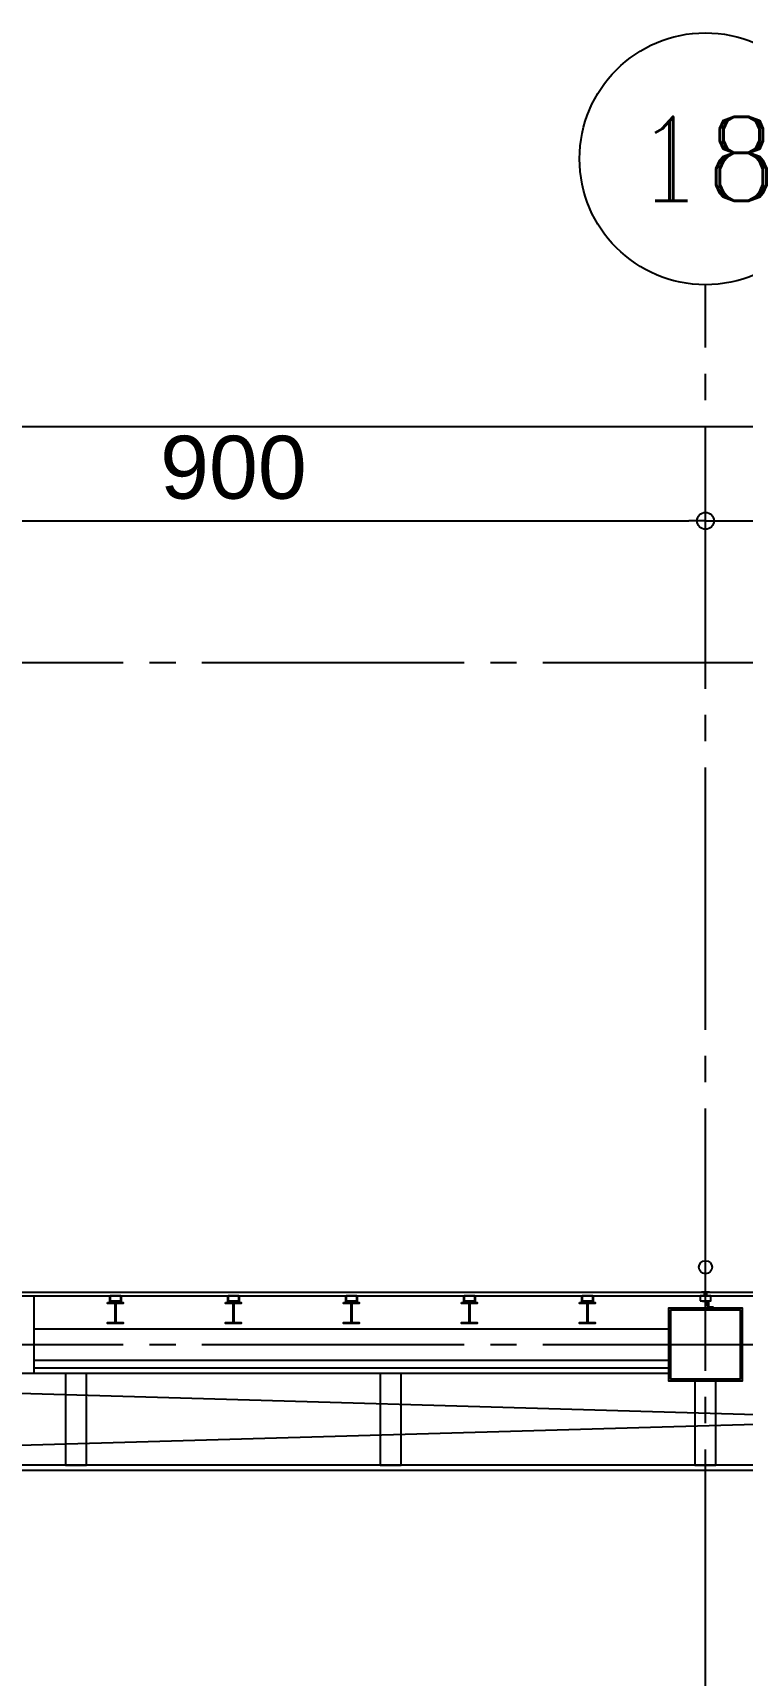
# Model space of a CAD drawing. Header units: millimetres. Extents: x -48783 to 30095, y 6477 to 24477.
# Drawn here: x 14659 to 15335, y 18435 to 20000 of the extents above; entities that cross this region are included whole.
import ezdxf
from ezdxf.enums import TextEntityAlignment as Align

# ---------------------------------------------------------------- set-up
doc = ezdxf.new("R2010")
doc.units = ezdxf.units.MM
doc.header["$LTSCALE"] = 100
doc.linetypes.add('X-N-FAB-L20$0$COL-CEN-LIN', pattern=[3.25, 2.5, -0.25, 0.25, -0.25])
for name, color, linetype in [('0-XREF', 7, 'Continuous'), ('X-N-FAB-L20$0$0-MC', 8, 'Continuous'), ('X-N-FAB-L20$0$0-NC', 8, 'Continuous'), ('X-N-FAB-L20$0$08', 8, 'Continuous'), ('X-N-FAB-L20$0$200K新增範圍', 8, 'Continuous'), ('X-N-FAB-L20$0$BLOCK', 8, 'Continuous'), ('X-N-FAB-L20$0$CCL', 8, 'X-N-FAB-L20$0$COL-CEN-LIN'), ('X-N-FAB-L20$0$COL-S', 8, 'Continuous')]:
    doc.layers.add(name, color=color, linetype=linetype)
doc.layers.add('X-N-FAB-L20$0$A-BLOCK', color=8, linetype='Continuous', plot=False)
doc.layers.add('X-N-FAB-L20$0$DIM', color=8, linetype='Continuous', plot=False)
doc.styles.add('X-N-FAB-L20$0$COL-NUM', font='romanc')
doc.styles.add('X-N-FAB-L20$0$DimStyUse', font='romans.shx', dxfattribs={"width": 0.7})
doc.styles.add('X-N-FAB-L20$0$Gen-Text', font='arial.ttf', dxfattribs={"height": 2.5})
doc.dimstyles.new('X-N-FAB-L20$0$CIRL', dxfattribs={"dimtxt": 30, "dimasz": 8, "dimexe": 8, "dimexo": 0, "dimgap": 5, "dimtad": 1, "dimdsep": 46, "dimtxsty": 'X-N-FAB-L20$0$DimStyUse', "dimblk": 'X-N-FAB-L20$0$_Origin', "dimcen": 10, "dimdle": 8, "dimclrt": 2, "dimazin": 0, "dimtfac": 1, "dimtix": 1, "dimtmove": 2, "dimatfit": 3, "dimfxl": 10, "dimtolj": 1, "dimarcsym": 0})

# ---------------------------------------------------------------- blocks, each defined once
blk = doc.blocks.new('X-N-FAB-L20$0$_Origin')
at = {"color": 0, "linetype": 'ByBlock', "lineweight": -2}
blk.add_line((0, 0), (-1, 0), dxfattribs=at)
blk.add_circle((0, 0), 0.5, dxfattribs=at)
blk = doc.blocks.new('*D133')
at = {"layer": 'DefPoints', "color": 0, "transparency": 16777216}
for p in [(27970, 9025), (1020, 8935), (27970, 8935)]:
    blk.add_point(p, dxfattribs=at)
at = {"layer": 'X-N-FAB-L20$0$DIM', "color": 0, "lineweight": -2, "transparency": 16777216}
for p, q in [((1020, 8935), (1020, 9045)), ((27970, 8935), (27970, 9045)), ((1036, 9025), (27954, 9025))]:
    blk.add_line(p, q, dxfattribs=at)
at = {"layer": 'X-N-FAB-L20$0$DIM', "color": 0, "lineweight": -2, "transparency": 16777216, "xscale": 16, "yscale": 16, "zscale": 16, "rotation": 180}
blk.add_blockref('X-N-FAB-L20$0$_Origin', (1020, 9025), dxfattribs=at)
at = {"layer": 'X-N-FAB-L20$0$DIM', "color": 0, "lineweight": -2, "transparency": 16777216, "xscale": 16, "yscale": 16, "zscale": 16}
blk.add_blockref('X-N-FAB-L20$0$_Origin', (27970, 9025), dxfattribs=at)
at = {"layer": 'X-N-FAB-L20$0$DIM', "color": 2, "transparency": 16777216, "insert": (14495, 9075.6), "char_height": 2.5, "attachment_point": 5, "style": 'X-N-FAB-L20$0$Gen-Text'}
blk.add_mtext('\\A1;{\\H24x;26950}', dxfattribs=at)
blk = doc.blocks.new('*D104')
at = {"layer": 'DefPoints', "color": 0, "transparency": 16777216}
for p in [(16320, 8935), (15420, 8845), (16320, 8845)]:
    blk.add_point(p, dxfattribs=at)
at = {"layer": 'X-N-FAB-L20$0$DIM', "color": 0, "lineweight": -2, "transparency": 16777216}
for p, q in [((15420, 8845), (15420, 8955)), ((16320, 8845), (16320, 8955)), ((15436, 8935), (16304, 8935))]:
    blk.add_line(p, q, dxfattribs=at)
at = {"layer": 'X-N-FAB-L20$0$DIM', "color": 0, "lineweight": -2, "transparency": 16777216, "xscale": 16, "yscale": 16, "zscale": 16, "rotation": 180}
blk.add_blockref('X-N-FAB-L20$0$_Origin', (15420, 8935), dxfattribs=at)
at = {"layer": 'X-N-FAB-L20$0$DIM', "color": 0, "lineweight": -2, "transparency": 16777216, "xscale": 16, "yscale": 16, "zscale": 16}
blk.add_blockref('X-N-FAB-L20$0$_Origin', (16320, 8935), dxfattribs=at)
at = {"layer": 'X-N-FAB-L20$0$DIM', "color": 2, "transparency": 16777216, "insert": (15870, 8985.6), "char_height": 2.5, "attachment_point": 5, "style": 'X-N-FAB-L20$0$Gen-Text'}
blk.add_mtext('\\A1;{\\H24x;900}', dxfattribs=at)
blk = doc.blocks.new('X-N-FAB-L20$0$cn-y')
at = {"layer": 'X-N-FAB-L20$0$0-MC'}
blk.add_circle((-50, 0), 50, dxfattribs=at)
at = {"layer": 'X-N-FAB-L20$0$0-NC', "style": 'X-N-FAB-L20$0$COL-NUM'}
blk.add_attdef('GRID-Y', text='', height=50, dxfattribs=at).set_placement((-50, 0), align=Align.MIDDLE_CENTER)
blk = doc.blocks.new('*D105')
at = {"layer": 'DefPoints', "color": 0, "transparency": 16777216}
for p in [(17220, 8935), (16320, 8845), (17220, 8845)]:
    blk.add_point(p, dxfattribs=at)
at = {"layer": 'X-N-FAB-L20$0$DIM', "color": 0, "lineweight": -2, "transparency": 16777216}
for p, q in [((16320, 8845), (16320, 8955)), ((17220, 8845), (17220, 8955)), ((16336, 8935), (17204, 8935))]:
    blk.add_line(p, q, dxfattribs=at)
at = {"layer": 'X-N-FAB-L20$0$DIM', "color": 0, "lineweight": -2, "transparency": 16777216, "xscale": 16, "yscale": 16, "zscale": 16, "rotation": 180}
blk.add_blockref('X-N-FAB-L20$0$_Origin', (16320, 8935), dxfattribs=at)
at = {"layer": 'X-N-FAB-L20$0$DIM', "color": 0, "lineweight": -2, "transparency": 16777216, "xscale": 16, "yscale": 16, "zscale": 16}
blk.add_blockref('X-N-FAB-L20$0$_Origin', (17220, 8935), dxfattribs=at)
at = {"layer": 'X-N-FAB-L20$0$DIM', "color": 2, "transparency": 16777216, "insert": (16770, 8985.6), "char_height": 2.5, "attachment_point": 5, "style": 'X-N-FAB-L20$0$Gen-Text'}
blk.add_mtext('\\A1;{\\H24x;900}', dxfattribs=at)
blk = doc.blocks.new('X-N-FAB-L20$0$A$Cc7bb84f0')
at = {"layer": 'X-N-FAB-L20$0$COL-S'}
for points in [[(0, 70), (70, 70), (70, 0), (0, 0)], [(2, 68), (68, 68), (68, 2), (2, 2)]]:
    blk.add_lwpolyline(points, close=True, dxfattribs=at)
blk = doc.blocks.new('X-N-FAB-L20$0$A$C1d07c4d4')
blk.add_circle((16017.4, 8198.6), 6.25)
at = {"layer": 'X-N-FAB-L20$0$08'}
for p, q in [((15162.4, 8175), (19592.4, 8175)), ((15162.4, 8171.5), (19595.9, 8171.5)), ((15377.4, 8097.5), (15377.4, 8171.5)), ((15377.4, 8140), (15982.4, 8140)), ((15377.4, 8110), (15982.4, 8110)), ((14702.4, 8097.5), (17752.4, 8010)), ((14702.4, 8010), (17752.4, 8097.5)), ((15377.4, 8097.5), (15152.4, 8097.5)), ((15982.4, 8102.5), (15377.4, 8102.5)), ((15982.4, 8097.5), (15377.4, 8097.5)), ((17752.4, 8005), (14697.4, 8005)), ((17752.4, 8010), (14702.4, 8010))]:
    blk.add_line(p, q, dxfattribs=at)
for points in [[(15449.3, 8170), (15449.3, 8165), (15454.3, 8165), (15454.3, 8165.6), (15449.9, 8165.6), (15449.9, 8170)], [(15449.9, 8166.5), (15459.9, 8166.5), (15459.9, 8171.5), (15449.9, 8171.5)], [(15460.5, 8170), (15460.5, 8165), (15455.5, 8165), (15455.5, 8165.6), (15459.9, 8165.6), (15459.9, 8170)], [(15561.8, 8170), (15561.8, 8165), (15566.8, 8165), (15566.8, 8165.6), (15562.4, 8165.6), (15562.4, 8170)], [(15562.4, 8166.5), (15572.4, 8166.5), (15572.4, 8171.5), (15562.4, 8171.5)], [(15573, 8170), (15573, 8165), (15568, 8165), (15568, 8165.6), (15572.4, 8165.6), (15572.4, 8170)], [(15674.3, 8170), (15674.3, 8165), (15679.3, 8165), (15679.3, 8165.6), (15674.9, 8165.6), (15674.9, 8170)], [(15674.9, 8166.5), (15684.9, 8166.5), (15684.9, 8171.5), (15674.9, 8171.5)], [(15685.5, 8170), (15685.5, 8165), (15680.5, 8165), (15680.5, 8165.6), (15684.9, 8165.6), (15684.9, 8170)], [(15786.8, 8170), (15786.8, 8165), (15791.8, 8165), (15791.8, 8165.6), (15787.4, 8165.6), (15787.4, 8170)], [(15787.4, 8166.5), (15797.4, 8166.5), (15797.4, 8171.5), (15787.4, 8171.5)], [(15798, 8170), (15798, 8165), (15793, 8165), (15793, 8165.6), (15797.4, 8165.6), (15797.4, 8170)], [(15899.3, 8170), (15899.3, 8165), (15904.3, 8165), (15904.3, 8165.6), (15899.9, 8165.6), (15899.9, 8170)], [(15899.9, 8166.5), (15909.9, 8166.5), (15909.9, 8171.5), (15899.9, 8171.5)], [(15910.5, 8170), (15910.5, 8165), (15905.5, 8165), (15905.5, 8165.6), (15909.9, 8165.6), (15909.9, 8170)], [(16012.4, 8166.5), (16022.4, 8166.5), (16022.4, 8171.5), (16012.4, 8171.5)], [(16016.4, 8175), (16018.4, 8175), (16018.4, 8171.5), (16016.4, 8171.5)], [(15447.4, 8165), (15462.4, 8165), (15462.4, 8164.1), (15455.2, 8164.1), (15455.2, 8145.9), (15462.4, 8145.9), (15462.4, 8145), (15447.4, 8145), (15447.4, 8145.9), (15454.6, 8145.9), (15454.6, 8164.1), (15447.4, 8164.1)], [(15559.9, 8165), (15574.9, 8165), (15574.9, 8164.1), (15567.7, 8164.1), (15567.7, 8145.9), (15574.9, 8145.9), (15574.9, 8145), (15559.9, 8145), (15559.9, 8145.9), (15567.1, 8145.9), (15567.1, 8164.1), (15559.9, 8164.1)], [(15672.4, 8165), (15687.4, 8165), (15687.4, 8164.1), (15680.2, 8164.1), (15680.2, 8145.9), (15687.4, 8145.9), (15687.4, 8145), (15672.4, 8145), (15672.4, 8145.9), (15679.6, 8145.9), (15679.6, 8164.1), (15672.4, 8164.1)], [(15784.9, 8165), (15799.9, 8165), (15799.9, 8164.1), (15792.7, 8164.1), (15792.7, 8145.9), (15799.9, 8145.9), (15799.9, 8145), (15784.9, 8145), (15784.9, 8145.9), (15792.1, 8145.9), (15792.1, 8164.1), (15784.9, 8164.1)], [(15897.4, 8165), (15912.4, 8165), (15912.4, 8164.1), (15905.2, 8164.1), (15905.2, 8145.9), (15912.4, 8145.9), (15912.4, 8145), (15897.4, 8145), (15897.4, 8145.9), (15904.6, 8145.9), (15904.6, 8164.1), (15897.4, 8164.1)], [(15982.4, 8090), (15982.4, 8160), (16052.4, 8160), (16052.4, 8090)], [(15984.4, 8092), (15984.4, 8158), (16050.4, 8158), (16050.4, 8092)], [(16014.9, 8166.5), (16019.9, 8166.5), (16019.9, 8161.5), (16019.3, 8161.5), (16019.3, 8165.9), (16014.9, 8165.9)], [(16019.9, 8165), (16019.9, 8160), (16024.9, 8160), (16024.9, 8160.6), (16020.5, 8160.6), (16020.5, 8165)], [(15407.4, 8010), (15427.4, 8010), (15427.4, 8097.5), (15407.4, 8097.5)], [(15707.4, 8010), (15727.4, 8010), (15727.4, 8097.5), (15707.4, 8097.5)], [(16007.4, 8010), (16027.4, 8010), (16027.4, 8090), (16007.4, 8090)]]:
    blk.add_lwpolyline(points, close=True, dxfattribs=at)
blk.add_lwpolyline([(16013.7, 8175.2), (16016.7, 8175.2), (16016.7, 8173.6), (16018.2, 8173.6), (16018.2, 8175.2), (16021.2, 8175.2)], dxfattribs=at)
blk = doc.blocks.new('X-N-FAB-L20$0$A$C20c95bda')
at = {"layer": 'X-N-FAB-L20$0$CCL'}
for p, q in [((16320, 0), (16320, 9160)), ((240, 8800), (28330, 8800)), ((240, 8150), (28330, 8150))]:
    blk.add_line(p, q, dxfattribs=at)
at = {"layer": 'X-N-FAB-L20$0$200K新增範圍'}
blk.add_blockref('X-N-FAB-L20$0$A$Cc7bb84f0', (16285, 8115), dxfattribs=at)
at = {"layer": 'X-N-FAB-L20$0$A-BLOCK'}
ref = blk.add_blockref('X-N-FAB-L20$0$cn-y', (16440, 9280), dxfattribs=dict(at, xscale=2.399999999999997, yscale=2.399999999999997, zscale=2.399999999999997))
ref.add_attrib('GRID-Y', '18', dxfattribs={"layer": 'X-N-FAB-L20$0$0-NC', "height": 80, "style": 'X-N-FAB-L20$0$COL-NUM'}).set_placement((16320, 9280), align=Align.MIDDLE_CENTER)
at = {"layer": 'X-N-FAB-L20$0$DIM'}
for base, p1, p2, picture, middle in [((27970, 9025), (1020, 8935), (27970, 8935), '*D133', (14495, 9075.634)), ((16320, 8935), (15420, 8845), (16320, 8845), '*D104', (15870, 8985.634)), ((17220, 8935), (16320, 8845), (17220, 8845), '*D105', (16770, 8985.634))]:
    dim = blk.add_linear_dim(base=base, p1=p1, p2=p2, text='{\\H24x;<>}', dimstyle='X-N-FAB-L20$0$CIRL', override={"dimtxt": 60, "dimasz": 16, "dimexe": 20, "dimgap": 20, "dimtxsty": 'X-N-FAB-L20$0$Gen-Text'}, dxfattribs=at)
    dim.commit()
    dim.dimension.update_dxf_attribs({"geometry": picture, "text_midpoint": middle})
blk = doc.blocks.new('X-N-FAB-L20')
blk.add_blockref('X-N-FAB-L20$0$A$C1d07c4d4', (-717.4, 10625))
at = {"layer": 'X-N-FAB-L20$0$BLOCK'}
blk.add_blockref('X-N-FAB-L20$0$A$C20c95bda', (-1020, 10600), dxfattribs=at)

msp = doc.modelspace()

# ---------------------------------------------------------------- block references
at = {"layer": '0-XREF'}
msp.add_blockref('X-N-FAB-L20', (0, 0), dxfattribs=at)

doc.saveas('drawing.dxf')
